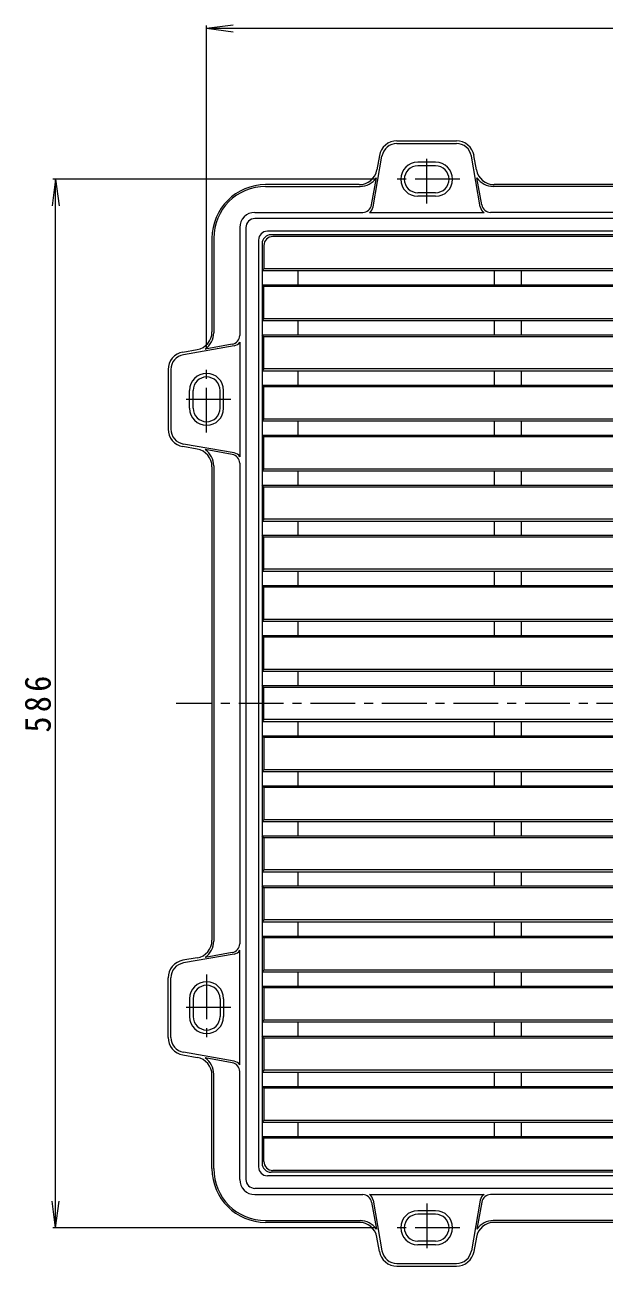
# Model space of a CAD drawing. Units: millimetres, scale not verified. Extents: x -727 to 836, y -686 to 516.
# Drawn here: x -727 to -404, y -193 to 501 of the extents above; entities that cross this region are included whole.
import ezdxf

# ---------------------------------------------------------------- set-up
doc = ezdxf.new("R2010")
doc.units = ezdxf.units.MM
doc.header["$LTSCALE"] = 5
doc.linetypes.add('CHAIN1', pattern=[8, 5, -1, 1, -1])
for name, color, linetype, lineweight in [('A-1_ピット', 2, 'Continuous', 9), ('A-2_蓋', 3, 'Continuous', 9), ('A-F', 7, 'Continuous', 9)]:
    doc.layers.add(name, color=color, linetype=linetype, lineweight=lineweight)
doc.styles.add('ＭＳ ゴシック', font='')
doc.styles.get('ＭＳ ゴシック').set_extended_font_data('MS Gothic')

msp = doc.modelspace()

# ---------------------------------------------------------------- linework, layer by layer
at = {"layer": 'A-1_ピット'}
for p, q in [((-519.368, 436.405), (-486.172, 436.405)), ((-519.368, 434.905), (-486.172, 434.905)), ((-532.698, 399.543), (-527.741, 427.87)), ((-529.219, 428.129), (-530.609, 420.181)), ((-497.77, 424.405), (-507.77, 424.405)), ((-472.842, 399.543), (-477.8, 427.87)), ((-474.931, 420.181), (-476.322, 428.129)), ((-497.77, 422.405), (-507.77, 422.405)), ((-540.46, 411.905), (-592.77, 411.905)), ((-592.77, 410.905), (-539.952, 410.905)), ((-533.539, 400.543), (-530.892, 415.667)), ((-472.002, 400.543), (-474.649, 415.667)), ((-199.952, 410.905), (-465.589, 410.905)), ((-200.46, 411.905), (-465.081, 411.905)), ((-497.77, 407.405), (-507.77, 407.405)), ((-497.77, 405.405), (-507.77, 405.405)), ((-598.77, 396.405), (-538.464, 396.405)), ((-534.818, 396.266), (-470.723, 396.266)), ((-198.464, 396.405), (-467.077, 396.405)), ((-66.77, 392.905), (-598.77, 392.905)), ((-622.77, 381.905), (-622.77, 329.594)), ((-621.77, 381.905), (-621.77, 329.087)), ((-607.27, 387.905), (-607.27, 327.598)), ((-603.77, 387.905), (-603.77, -144.095)), ((-73.77, 385.905), (-591.77, 385.905)), ((-596.77, 380.905), (-596.77, -137.095)), ((-638.994, 318.353), (-631.046, 319.744)), ((-610.408, 321.833), (-638.736, 316.875)), ((-611.409, 322.673), (-626.533, 320.026)), ((-607.132, 323.952), (-607.132, 259.858)), ((-647.27, 308.503), (-647.27, 275.307)), ((-645.77, 308.503), (-645.77, 275.307)), ((-635.27, 286.905), (-635.27, 296.905)), ((-633.27, 286.905), (-633.27, 296.905)), ((-618.27, 286.905), (-618.27, 296.905)), ((-616.27, 286.905), (-616.27, 296.905)), ((-631.046, 264.066), (-638.994, 265.457)), ((-610.408, 261.977), (-638.736, 266.934)), ((-611.409, 261.137), (-626.533, 263.784)), ((-622.77, 254.215), (-622.77, -10.406)), ((-621.77, 254.723), (-621.77, -10.913)), ((-607.27, 256.212), (-607.27, -12.402)), ((-631.046, -20.256), (-638.994, -21.647)), ((-610.408, -18.167), (-638.736, -23.125)), ((-611.409, -17.327), (-626.533, -19.974)), ((-607.132, -80.143), (-607.132, -16.048)), ((-647.27, -64.693), (-647.27, -31.497)), ((-645.77, -64.693), (-645.77, -31.497)), ((-635.27, -43.095), (-635.27, -53.095)), ((-633.27, -43.095), (-633.27, -53.095)), ((-618.27, -43.095), (-618.27, -53.095)), ((-616.27, -43.095), (-616.27, -53.095)), ((-638.994, -74.543), (-631.046, -75.934)), ((-610.408, -78.023), (-638.736, -73.066)), ((-611.409, -78.864), (-626.533, -76.217)), ((-622.77, -138.095), (-622.77, -85.785)), ((-621.77, -138.095), (-621.77, -85.277)), ((-607.27, -144.095), (-607.27, -83.789)), ((-73.77, -142.095), (-591.77, -142.095)), ((-66.77, -149.095), (-598.77, -149.095)), ((-598.77, -152.595), (-538.464, -152.595)), ((-534.818, -152.456), (-470.723, -152.456)), ((-198.464, -152.595), (-467.077, -152.595)), ((-533.539, -156.733), (-530.892, -171.857)), ((-532.698, -155.733), (-527.741, -184.06)), ((-472.842, -155.733), (-477.8, -184.06)), ((-472.002, -156.733), (-474.649, -171.857)), ((-497.77, -161.595), (-507.77, -161.595)), ((-497.77, -163.595), (-507.77, -163.595)), ((-592.77, -167.095), (-539.952, -167.095)), ((-540.46, -168.095), (-592.77, -168.095)), ((-199.952, -167.095), (-465.589, -167.095)), ((-200.46, -168.095), (-465.081, -168.095)), ((-529.219, -184.319), (-530.609, -176.371)), ((-497.77, -178.595), (-507.77, -178.595)), ((-474.931, -176.371), (-476.322, -184.319)), ((-497.77, -180.595), (-507.77, -180.595)), ((-519.368, -191.095), (-486.172, -191.095)), ((-519.368, -192.595), (-486.172, -192.595))]:
    msp.add_line(p, q, dxfattribs=at)
at = {"layer": 'A-1_ピット', "linetype": 'CHAIN1'}
for p, q in [((-502.77, 401.405), (-502.77, 428.405)), ((-484.27, 414.905), (-521.27, 414.905)), ((-625.77, 273.405), (-625.77, 310.405)), ((-612.27, 291.905), (-639.27, 291.905)), ((-625.77, -29.595), (-625.77, -66.595)), ((-612.27, -48.095), (-639.27, -48.095)), ((-502.77, -157.595), (-502.77, -184.595)), ((-484.27, -171.095), (-521.27, -171.095))]:
    msp.add_line(p, q, dxfattribs=at)
at = {"layer": 'A-1_ピット'}
for centre, radius, start, end in [((-519.368, 426.405), 10, 90, 170.07367), ((-519.368, 426.405), 8.5, 90, 170.07372), ((-486.172, 426.405), 10, 9.92633, 90), ((-486.172, 426.405), 8.5, 9.92644, 90), ((-507.77, 414.905), 9.5, 90, 270), ((-497.77, 414.905), 9.5, 270, 90), ((-540.46, 421.905), 10, 270, 350.07367), ((-507.77, 414.905), 7.5, 90, 270), ((-497.77, 414.905), 7.5, 270, 90), ((-465.081, 421.905), 10, 189.92633, 270), ((-592.77, 381.905), 30, 90, 180), ((-592.77, 381.905), 29, 90, 180), ((-539.952, 421.905), 11, 270, 325.45386), ((-465.589, 421.905), 11, 214.54614, 270), ((-598.77, 387.905), 8.5, 90, 180), ((-538.464, 401.405), 5, 270, 350.07367), ((-537.624, 400.405), 5, 304.13565, 350.07394), ((-467.917, 400.405), 5, 189.92624, 235.86435), ((-467.077, 401.405), 5, 189.92633, 270), ((-598.77, 387.905), 5, 90, 180.00029), ((-591.77, 380.905), 5, 90, 180), ((-632.77, 329.594), 10, 279.92633, 0), ((-632.77, 329.087), 11, 304.54614, 0), ((-612.27, 327.598), 5, 279.92633, 0), ((-611.27, 326.758), 5, 279.92606, 325.86435), ((-637.27, 308.503), 10, 99.92633, 180), ((-637.27, 308.503), 8.5, 99.92628, 180), ((-625.77, 296.905), 9.5, 0, 180), ((-625.77, 296.905), 7.5, 0, 180), ((-625.77, 286.905), 9.5, 180, 0), ((-625.77, 286.905), 7.5, 180, 0), ((-637.27, 275.307), 10, 180, 260.07367), ((-637.27, 275.307), 8.5, 180, 260.07356), ((-632.77, 254.215), 10, 0, 80.07367), ((-632.77, 254.723), 11, 0, 55.45386), ((-612.27, 256.211), 5, 0, 80.07367), ((-611.27, 257.052), 5, 34.13565, 80.07376), ((-632.77, -10.406), 10, 279.92633, 0), ((-632.77, -10.913), 11, 304.54614, 0), ((-612.27, -12.402), 5, 279.92633, 0), ((-611.27, -13.242), 5, 279.92624, 325.86435), ((-637.27, -31.497), 10, 99.92633, 180), ((-637.27, -31.497), 8.5, 99.92644, 180), ((-625.77, -43.095), 9.5, 0, 180), ((-625.77, -43.095), 7.5, 0, 180), ((-625.77, -53.095), 9.5, 180, 0), ((-625.77, -53.095), 7.5, 180, 0), ((-637.27, -64.693), 10, 180, 260.07367), ((-637.27, -64.693), 8.5, 180, 260.07372), ((-632.77, -85.785), 10, 0, 80.07367), ((-632.77, -85.277), 11, 0, 55.45386), ((-612.27, -83.789), 5, 0, 80.07367), ((-611.27, -82.948), 5, 34.13565, 80.07394), ((-592.77, -138.095), 30, 180, 270), ((-592.77, -138.095), 29, 180, 270), ((-591.77, -137.095), 5, 180, 270), ((-598.77, -144.095), 8.5, 180, 270), ((-598.77, -144.095), 5, 179.99971, 270), ((-538.464, -157.595), 5, 9.92633, 90), ((-537.624, -156.595), 5, 9.92606, 55.86435), ((-467.917, -156.595), 5, 124.13565, 170.07376), ((-467.077, -157.595), 5, 90, 170.07367), ((-507.77, -171.095), 9.5, 90, 270), ((-507.77, -171.095), 7.5, 90, 270), ((-497.77, -171.095), 9.5, 270, 90), ((-497.77, -171.095), 7.5, 270, 90), ((-540.46, -178.095), 10, 9.92633, 90), ((-539.952, -178.095), 11, 34.54614, 90), ((-465.081, -178.095), 10, 90, 170.07367), ((-465.589, -178.095), 11, 90, 145.45386), ((-519.368, -182.595), 10, 189.92633, 270), ((-519.368, -182.595), 8.5, 189.92628, 270), ((-486.172, -182.595), 8.5, 270, 350.07356), ((-486.172, -182.595), 10, 270, 350.07367)]:
    msp.add_arc(centre, radius, start, end, dxfattribs=at)
at = {"layer": 'A-2_蓋'}
for p, q in [((-75.77, 383.905), (-589.77, 383.905)), ((-76.77, 382.905), (-588.77, 382.905)), ((-594.77, 378.905), (-594.77, -135.095)), ((-593.77, 377.905), (-593.77, 364.905)), ((-593.77, 364.905), (-594.77, 363.905)), ((-594.77, 363.905), (-70.77, 363.905)), ((-71.77, 364.905), (-593.77, 364.905)), ((-574.77, 363.905), (-574.77, 355.905)), ((-465.02, 363.905), (-465.02, 355.905)), ((-450.02, 363.905), (-450.02, 355.905)), ((-594.77, 355.905), (-70.77, 355.905)), ((-593.77, 354.905), (-594.77, 355.905)), ((-71.77, 354.905), (-593.77, 354.905)), ((-593.77, 336.905), (-593.77, 354.905)), ((-593.77, 336.905), (-594.77, 335.905)), ((-594.77, 335.905), (-70.77, 335.905)), ((-71.77, 336.905), (-593.77, 336.905)), ((-574.77, 335.905), (-574.77, 327.905)), ((-465.02, 335.905), (-465.02, 327.905)), ((-450.02, 335.905), (-450.02, 327.905)), ((-594.77, 327.905), (-70.77, 327.905)), ((-71.77, 326.905), (-593.77, 326.905)), ((-593.77, 308.905), (-594.77, 307.905)), ((-594.77, 307.905), (-70.77, 307.905)), ((-71.77, 308.905), (-593.77, 308.905)), ((-574.77, 307.905), (-574.77, 299.905)), ((-465.02, 307.905), (-465.02, 299.905)), ((-450.02, 307.905), (-450.02, 299.905)), ((-594.77, 299.905), (-70.77, 299.905)), ((-71.77, 298.905), (-593.77, 298.905)), ((-593.77, 280.905), (-594.77, 279.905)), ((-594.77, 279.905), (-70.77, 279.905)), ((-71.77, 280.905), (-593.77, 280.905)), ((-574.77, 279.905), (-574.77, 271.905)), ((-465.02, 279.905), (-465.02, 271.905)), ((-450.02, 279.905), (-450.02, 271.905)), ((-594.77, 271.905), (-70.77, 271.905)), ((-71.77, 270.905), (-593.77, 270.905)), ((-593.77, 252.905), (-594.77, 251.905)), ((-594.77, 251.905), (-70.77, 251.905)), ((-71.77, 252.905), (-593.77, 252.905)), ((-574.77, 251.905), (-574.77, 243.905)), ((-465.02, 251.905), (-465.02, 243.905)), ((-450.02, 251.905), (-450.02, 243.905)), ((-594.77, 243.905), (-70.77, 243.905)), ((-71.77, 242.905), (-593.77, 242.905)), ((-593.77, 224.905), (-594.77, 223.904)), ((-594.77, 223.904), (-70.77, 223.904)), ((-71.77, 224.905), (-593.77, 224.905)), ((-574.77, 223.904), (-574.77, 215.905)), ((-465.02, 223.904), (-465.02, 215.905)), ((-450.02, 223.904), (-450.02, 215.905)), ((-594.77, 215.905), (-70.77, 215.905)), ((-71.77, 214.904), (-593.77, 214.904)), ((-593.77, 196.904), (-594.77, 195.904)), ((-594.77, 195.904), (-70.77, 195.904)), ((-71.77, 196.904), (-593.77, 196.904)), ((-574.77, 195.904), (-574.77, 187.904)), ((-465.02, 195.904), (-465.02, 187.904)), ((-450.02, 195.904), (-450.02, 187.904)), ((-594.77, 187.904), (-70.77, 187.904)), ((-71.77, 186.904), (-593.77, 186.904)), ((-593.77, 168.904), (-594.77, 167.904)), ((-594.77, 167.904), (-70.77, 167.904)), ((-71.77, 168.904), (-593.77, 168.904)), ((-574.77, 167.904), (-574.77, 159.904)), ((-465.02, 167.904), (-465.02, 159.904)), ((-450.02, 167.904), (-450.02, 159.904)), ((-594.77, 159.904), (-70.77, 159.904)), ((-71.77, 158.904), (-593.77, 158.904)), ((-593.77, 140.904), (-594.77, 139.904)), ((-594.77, 139.904), (-70.77, 139.904)), ((-71.77, 140.904), (-593.77, 140.904)), ((-574.77, 139.904), (-574.77, 131.904)), ((-465.02, 139.904), (-465.02, 131.904)), ((-450.02, 139.904), (-450.02, 131.904)), ((-594.77, 131.904), (-70.77, 131.904)), ((-593.77, 130.904), (-594.77, 131.904)), ((-71.77, 130.904), (-593.77, 130.904)), ((-593.77, 112.905), (-593.77, 130.904)), ((-593.77, 112.905), (-594.77, 111.905)), ((-594.77, 111.905), (-70.77, 111.905)), ((-71.77, 112.905), (-593.77, 112.905)), ((-574.77, 111.905), (-574.77, 103.905)), ((-465.02, 111.905), (-465.02, 103.905)), ((-450.02, 111.905), (-450.02, 103.905)), ((-594.77, 103.905), (-70.77, 103.905)), ((-593.77, 102.905), (-594.77, 103.905)), ((-71.77, 102.905), (-593.77, 102.905)), ((-594.77, 83.905), (-70.77, 83.905)), ((-71.77, 84.905), (-593.77, 84.905)), ((-574.77, 83.905), (-574.77, 75.905)), ((-465.02, 83.905), (-465.02, 75.905)), ((-450.02, 83.905), (-450.02, 75.905)), ((-594.77, 75.905), (-70.77, 75.905)), ((-593.77, 74.905), (-594.77, 75.905)), ((-71.77, 74.905), (-593.77, 74.905)), ((-594.77, 55.905), (-70.77, 55.905)), ((-71.77, 56.905), (-593.77, 56.905)), ((-574.77, 55.905), (-574.77, 47.905)), ((-465.02, 55.905), (-465.02, 47.905)), ((-450.02, 55.905), (-450.02, 47.905)), ((-594.77, 47.905), (-70.77, 47.905)), ((-593.77, 46.905), (-594.77, 47.905)), ((-71.77, 46.905), (-593.77, 46.905)), ((-594.77, 27.905), (-70.77, 27.905)), ((-71.77, 28.905), (-593.77, 28.905)), ((-574.77, 27.905), (-574.77, 19.905)), ((-465.02, 27.905), (-465.02, 19.905)), ((-450.02, 27.905), (-450.02, 19.905)), ((-594.77, 19.905), (-70.77, 19.905)), ((-593.77, 18.905), (-594.77, 19.905)), ((-71.77, 18.905), (-593.77, 18.905)), ((-71.77, 0.905), (-593.77, 0.905)), ((-594.77, -0.095), (-70.77, -0.095)), ((-574.77, -0.095), (-574.77, -8.095)), ((-465.02, -0.095), (-465.02, -8.095)), ((-450.02, -0.095), (-450.02, -8.095)), ((-594.77, -8.095), (-70.77, -8.095)), ((-593.77, -9.095), (-594.77, -8.095)), ((-71.77, -9.095), (-593.77, -9.095)), ((-71.77, -27.095), (-593.77, -27.095)), ((-594.77, -28.095), (-70.77, -28.095)), ((-574.77, -28.095), (-574.77, -36.095)), ((-465.02, -28.095), (-465.02, -36.095)), ((-450.02, -28.095), (-450.02, -36.095)), ((-594.77, -36.095), (-70.77, -36.095)), ((-593.77, -37.095), (-594.77, -36.095)), ((-71.77, -37.095), (-593.77, -37.095)), ((-71.77, -55.095), (-593.77, -55.095)), ((-594.77, -56.095), (-70.77, -56.095)), ((-574.77, -56.095), (-574.77, -64.095)), ((-465.02, -56.095), (-465.02, -64.095)), ((-450.02, -56.095), (-450.02, -64.095)), ((-594.77, -64.095), (-70.77, -64.095)), ((-593.77, -65.095), (-594.77, -64.095)), ((-71.77, -65.095), (-593.77, -65.095)), ((-71.77, -83.095), (-593.77, -83.095)), ((-594.77, -84.095), (-70.77, -84.095)), ((-574.77, -84.095), (-574.77, -92.095)), ((-465.02, -84.095), (-465.02, -92.095)), ((-450.02, -84.095), (-450.02, -92.095)), ((-594.77, -92.095), (-70.77, -92.095)), ((-593.77, -93.095), (-594.77, -92.095)), ((-71.77, -93.095), (-593.77, -93.095)), ((-593.77, -93.095), (-593.77, -111.095)), ((-593.77, -111.095), (-594.77, -112.095)), ((-594.77, -112.095), (-70.77, -112.095)), ((-71.77, -111.095), (-593.77, -111.095)), ((-574.77, -112.095), (-574.77, -120.095)), ((-465.02, -112.095), (-465.02, -120.095)), ((-450.02, -112.095), (-450.02, -120.095)), ((-594.77, -120.095), (-70.77, -120.095)), ((-593.77, -121.095), (-594.77, -120.095)), ((-71.77, -121.095), (-593.77, -121.095)), ((-593.77, -134.095), (-593.77, -121.095)), ((-75.77, -140.095), (-589.77, -140.095)), ((-76.77, -139.095), (-588.77, -139.095))]:
    msp.add_line(p, q, dxfattribs=at)
at = {"layer": 'A-2_蓋', "linetype": 'CHAIN1'}
msp.add_line((-22.77, 121.905), (-642.77, 121.905), dxfattribs=at)
at = {"layer": 'A-2_蓋'}
for points in [[(-593.77, 308.905), (-593.77, 326.905), (-594.77, 327.905)], [(-593.77, 280.905), (-593.77, 298.905), (-594.77, 299.905)], [(-593.77, 252.905), (-593.77, 270.905), (-594.77, 271.905)], [(-593.77, 224.905), (-593.77, 242.905), (-594.77, 243.905)], [(-593.77, 196.904), (-593.77, 214.904), (-594.77, 215.905)], [(-593.77, 168.904), (-593.77, 186.904), (-594.77, 187.904)], [(-593.77, 140.904), (-593.77, 158.904), (-594.77, 159.904)], [(-593.77, 102.905), (-593.77, 84.905), (-594.77, 83.905)], [(-593.77, 74.905), (-593.77, 56.905), (-594.77, 55.905)], [(-593.77, 46.905), (-593.77, 28.905), (-594.77, 27.905)], [(-593.77, 18.905), (-593.77, 0.905), (-594.77, -0.095)], [(-593.77, -9.095), (-593.77, -27.095), (-594.77, -28.095)], [(-593.77, -37.095), (-593.77, -55.095), (-594.77, -56.095)], [(-593.77, -65.095), (-593.77, -83.095), (-594.77, -84.095)]]:
    msp.add_lwpolyline(points, dxfattribs=at)
for centre, start, end in [((-589.77, 378.905), 90, 180), ((-588.77, 377.905), 90, 180), ((-589.77, -135.095), 180, 270), ((-588.77, -134.095), 180, 270)]:
    msp.add_arc(centre, 5, start, end, dxfattribs=at)
at = {"layer": 'A-F'}
for p, q in [((-625.77, 499.278), (-610.899, 501.236)), ((-625.77, 320.405), (-625.77, 500.778)), ((-625.77, 499.278), (-39.77, 499.278)), ((-625.77, 499.278), (-610.899, 497.32)), ((-710.143, 414.905), (-712.101, 400.033)), ((-531.27, 414.905), (-711.643, 414.905)), ((-710.143, -171.095), (-710.143, 414.905)), ((-710.143, 414.905), (-708.186, 400.033)), ((-710.143, -171.095), (-712.101, -156.224)), ((-710.143, -171.095), (-708.186, -156.224)), ((-531.27, -171.095), (-711.643, -171.095))]:
    msp.add_line(p, q, dxfattribs=at)

# ---------------------------------------------------------------- texts
at = {"layer": 'A-F', "color": 2, "insert": (-712.643, 105.655), "char_height": 14.66, "attachment_point": 7, "rotation": 90, "style": 'ＭＳ ゴシック'}
msp.add_mtext('\\T1.27;\\W0.9;586', dxfattribs=at)

doc.saveas('drawing.dxf')
